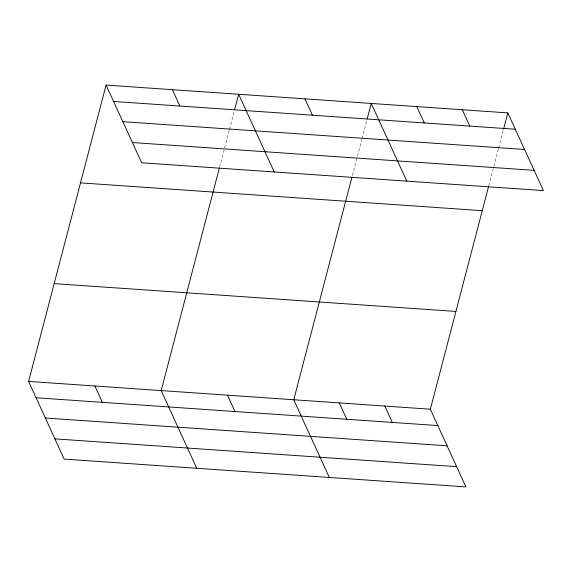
<?xml version="1.0" encoding="UTF-8"?>
<svg xmlns="http://www.w3.org/2000/svg" width="572" height="572" viewBox="0 0 572 572"><rect width="100%" height="100%" fill="white"/><g stroke="black" fill="none" stroke-linecap="round" stroke-linejoin="round"><path stroke-width="0.43" stroke-dasharray="2.86 2.15" d="M219.598 167.174L229.243 130.294M229.465 129.436L234.398 110.568M352.395 175.497L361.819 139.468M362.04 138.61L366.974 119.741M488.767 185.807L498.405 148.92M498.634 148.062L503.346 130.051"/><path stroke-width="0.86" d="M488.538 186.665L430.344 409.216L465.915 486.908L64.171 459.101L28.6 381.41L106.085 85.092L507.829 112.898L543.4 190.59L141.656 162.784L106.085 85.092M219.369 168.032L161.175 390.583L196.747 468.282M234.62 109.71L238.66 94.266L274.231 171.965M351.944 177.213L293.751 399.764L329.322 477.456M367.195 118.883L371.235 103.446L406.806 181.138M503.567 129.193L507.829 112.898M113.571 101.444L515.315 129.251M122.844 121.686L524.581 149.492M132.389 142.542L534.134 170.349M80.516 182.876L482.26 210.682M54.168 283.626L455.913 311.433M28.6 381.41L430.344 409.216M36.086 397.762L437.83 425.568M45.352 418.003L447.097 445.81M54.905 438.86L456.649 466.666M462.298 109.745L469.784 126.105M416.766 106.592L424.252 122.951M304.947 98.856L312.434 115.208M384.813 406.063L392.299 422.422M339.282 402.91L346.768 419.269M172.372 89.682L179.858 106.035M227.463 395.173L234.949 411.533M94.888 386L102.374 402.352"/></g></svg>
